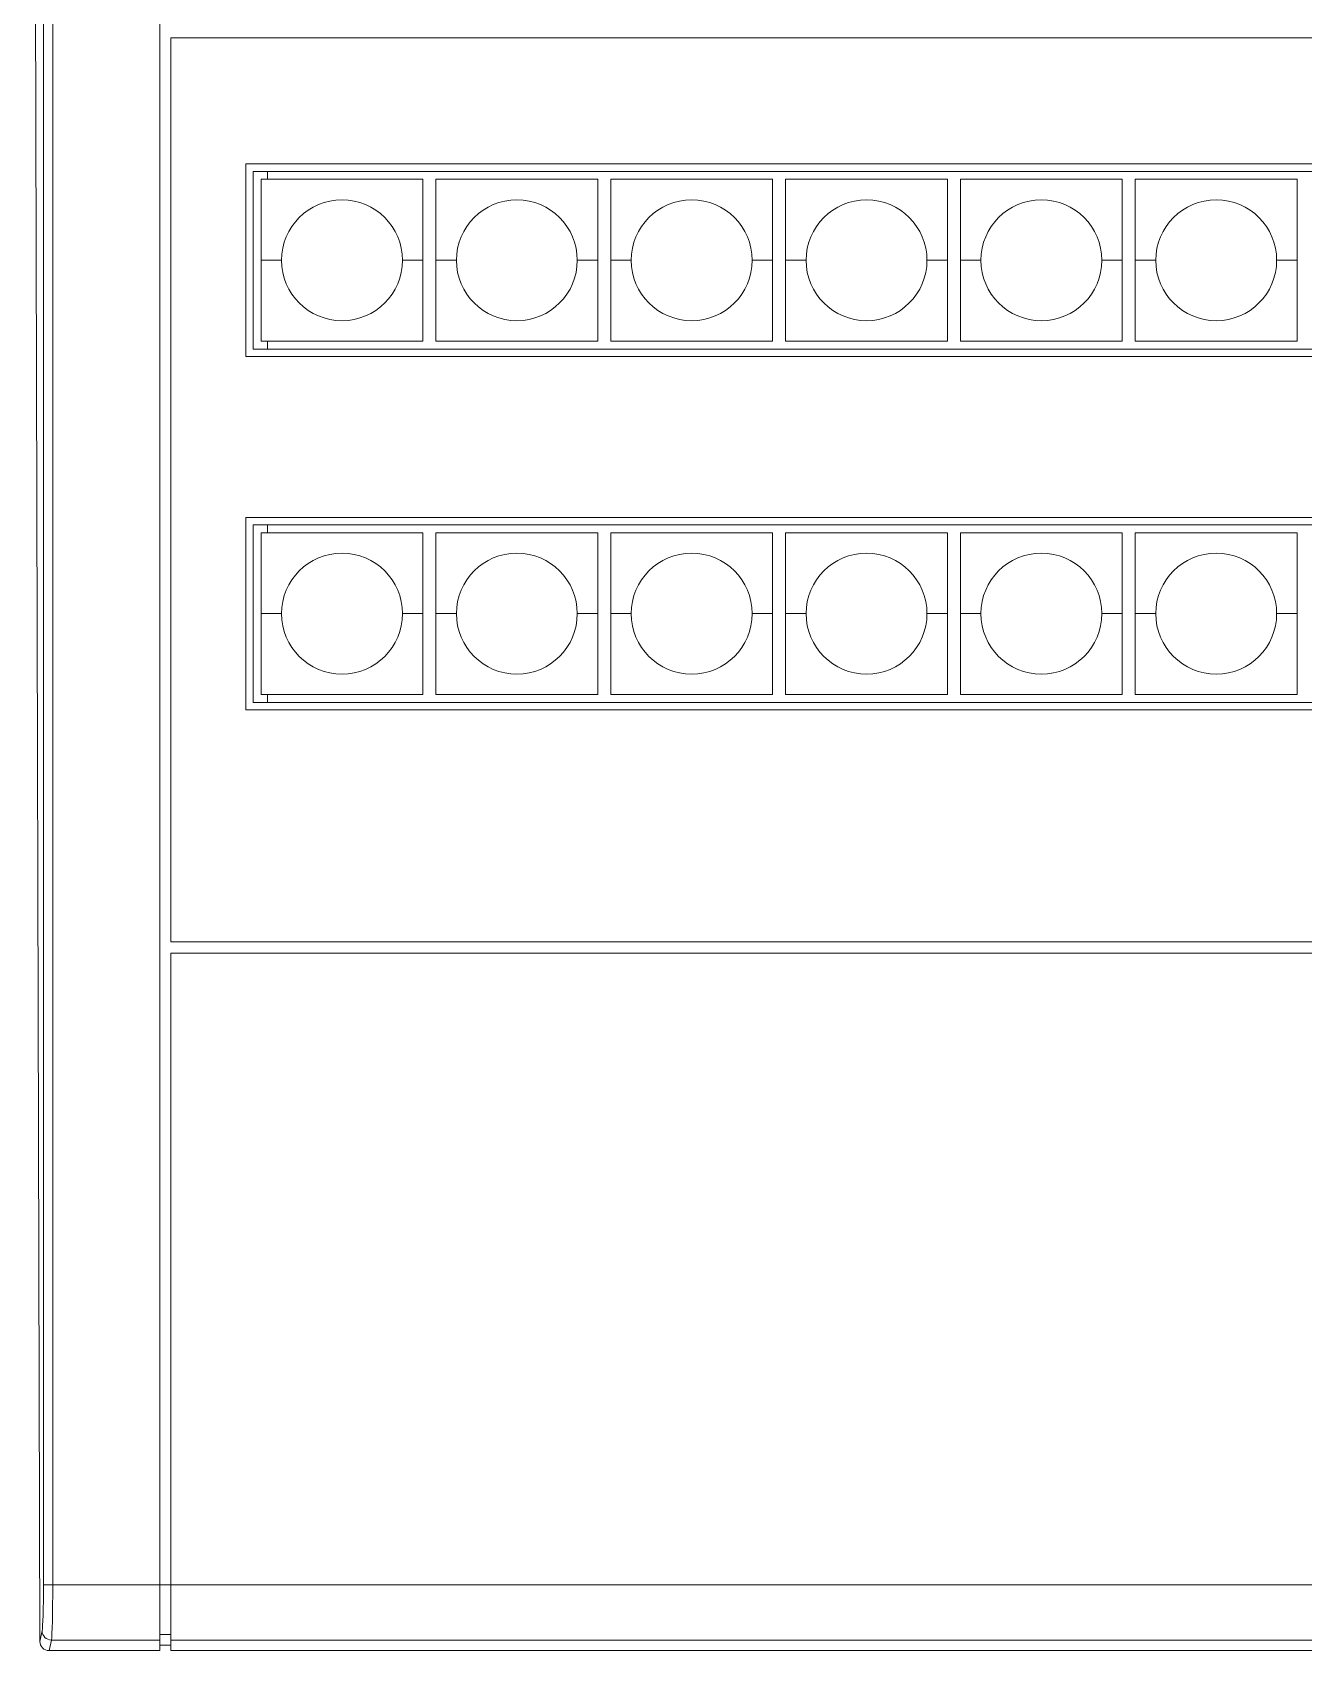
# Model space of a CAD drawing. Header units: millimetres. Extents: x 34 to 261, y 11 to 208.
# Drawn here: x 34.33 to 61.67, y 60 to 94.8 of the extents above; entities that cross this region are included whole.
import ezdxf

# ---------------------------------------------------------------- set-up
doc = ezdxf.new("R2010")
doc.units = ezdxf.units.MM

msp = doc.modelspace()

# ---------------------------------------------------------------- linework, layer by layer
at = {"color": 7, "linetype": 'Continuous', "lineweight": 15}
for p, q in [((34.4944, 60.1995), (34.3326, 122.2729)), ((34.5715, 61.4123), (34.5768, 111.2986)), ((34.7767, 111.2985), (34.7714, 61.4123)), ((37.0719, 61.4123), (37.0719, 111.2985)), ((37.3119, 94.6805), (37.3119, 75.2403)), ((37.3119, 94.6805), (89.7919, 94.6805)), ((38.9219, 91.9705), (38.9219, 87.8305)), ((88.1819, 91.9705), (38.9219, 91.9705)), ((88.0219, 91.8105), (39.0819, 91.8105)), ((39.0819, 91.8105), (39.0819, 87.9905)), ((39.3919, 91.8105), (39.3919, 91.6405)), ((39.3919, 88.1605), (39.3919, 87.9905)), ((38.9219, 87.8305), (88.1819, 87.8305)), ((39.0819, 87.9905), (88.0219, 87.9905)), ((88.1819, 84.3705), (38.9219, 84.3705)), ((38.9219, 84.3705), (38.9219, 80.2305)), ((39.0819, 84.2105), (88.0219, 84.2105)), ((39.0819, 80.3905), (39.0819, 84.2105)), ((39.3919, 84.2105), (39.3919, 84.0405)), ((88.0219, 80.3905), (39.0819, 80.3905)), ((39.3919, 80.5605), (39.3919, 80.3905)), ((38.9219, 80.2305), (88.1819, 80.2305)), ((89.7919, 75.2403), (37.3119, 75.2403)), ((37.3119, 75.0003), (117.8719, 75.0003)), ((37.3119, 75.0003), (37.3119, 61.4123)), ((34.5715, 61.4123), (34.7714, 61.4123)), ((34.7714, 61.4123), (37.0719, 61.4123)), ((37.3119, 61.4123), (37.0719, 61.4123)), ((37.0719, 61.4123), (37.0719, 60.2285)), ((37.3119, 61.4123), (117.8719, 61.4123)), ((37.3119, 60.2285), (37.3119, 61.4123)), ((34.4944, 60.1995), (34.5421, 60.4259)), ((34.742, 60.2285), (34.6939, 60.0005)), ((37.0719, 60.2285), (34.742, 60.2285)), ((37.3119, 60.3469), (37.0719, 60.3469)), ((37.0719, 60.0005), (37.0719, 60.2285)), ((117.8719, 60.2285), (37.3119, 60.2285)), ((37.3119, 60.2285), (37.3119, 60.0005)), ((37.0719, 60.0005), (34.6939, 60.0005)), ((37.0719, 60.1206), (37.3119, 60.1206)), ((117.8719, 60.0005), (37.3119, 60.0005))]:
    msp.add_line(p, q, dxfattribs=at)
for centre, radius, start, end in [((40.9919, 89.9005), 1.3, 0, 180), ((44.7519, 89.9005), 1.3, 0, 180), ((48.5119, 89.9005), 1.3, 0, 180), ((52.2719, 89.9005), 1.3, 0, 180), ((56.0319, 89.9005), 1.3, 0, 180), ((59.7919, 89.9005), 1.3, 0, 180), ((40.9919, 89.9005), 1.3, 180, 0), ((44.7519, 89.9005), 1.3, 180, 0), ((48.5119, 89.9005), 1.3, 180, 0), ((52.2719, 89.9005), 1.3, 180, 0), ((56.0319, 89.9005), 1.3, 180, 0), ((59.7919, 89.9005), 1.3, 180, 0), ((40.9919, 82.3005), 1.3, 0, 180), ((44.7519, 82.3005), 1.3, 0, 180), ((48.5119, 82.3005), 1.3, 0, 180), ((52.2719, 82.3005), 1.3, 0, 180), ((56.0319, 82.3005), 1.3, 0, 180), ((59.7919, 82.3005), 1.3, 0, 180), ((40.9919, 82.3005), 1.3, 180, 0), ((44.7519, 82.3005), 1.3, 180, 0), ((48.5119, 82.3005), 1.3, 180, 0), ((52.2719, 82.3005), 1.3, 180, 0), ((56.0319, 82.3005), 1.3, 180, 0), ((59.7919, 82.3005), 1.3, 180, 0), ((34.7421, 60.4285), 0.1999, 180.7523, 269.98573)]:
    msp.add_arc(centre, radius, start, end, dxfattribs=at)
for centre, major_axis, ratio, start_param, end_param in [((34.5365, 61.4123), (0.0001, 1), 0.0350173, 3.3061542, 4.7123927), ((34.7364, 61.4123), (0.0001, 1.2), 0.0291811, 3.3061531, 4.7123916), ((34.6945, 60.2007), (0.1365, 0.1468), 0.9969746, 2.3237878, 3.8889554)]:
    msp.add_ellipse(centre, major_axis=major_axis, ratio=ratio, start_param=start_param, end_param=end_param, dxfattribs=at)
for points, knots in [([(42.7319, 91.6405), (42.6268, 91.6405), (42.3888, 91.6405), (41.8866, 91.6405), (41.3511, 91.6405), (40.8599, 91.6405), (40.4068, 91.6405), (39.9752, 91.6405), (39.5567, 91.6405), (39.3482, 91.6405), (39.2519, 91.6405)], [0, 0, 0, 0, 0.1189242, 0.2690534, 0.406242, 0.5438102, 0.6527208, 0.7613603, 0.889886, 1, 1, 1, 1]), ([(39.2519, 91.6405), (39.2519, 91.5353), (39.2519, 91.2974), (39.2519, 90.8232), (39.2519, 90.3444), (39.2519, 90.0494), (39.2519, 89.9005)], [0, 0, 0, 0, 0.2379154, 0.5382584, 0.7670811, 1, 1, 1, 1]), ([(42.7319, 89.9005), (42.7319, 90.0534), (42.7319, 90.3588), (42.7319, 90.8174), (42.7319, 91.2456), (42.7319, 91.5142), (42.7319, 91.6218), (42.7319, 91.6405)], [0, 0, 0, 0, 0.2392959, 0.4780096, 0.7256154, 0.9522674, 1, 1, 1, 1]), ([(46.4919, 91.6405), (46.3868, 91.6405), (46.1488, 91.6405), (45.6466, 91.6405), (45.1111, 91.6405), (44.6199, 91.6405), (44.1668, 91.6405), (43.7352, 91.6405), (43.3167, 91.6405), (43.1082, 91.6405), (43.0119, 91.6405)], [0, 0, 0, 0, 0.1189242, 0.2690534, 0.406242, 0.5438102, 0.6527208, 0.7613603, 0.889886, 1, 1, 1, 1]), ([(43.0119, 91.6405), (43.0119, 91.5353), (43.0119, 91.2974), (43.0119, 90.8232), (43.0119, 90.3444), (43.0119, 90.0494), (43.0119, 89.9005)], [0, 0, 0, 0, 0.2379154, 0.5382584, 0.7670811, 1, 1, 1, 1]), ([(46.4919, 89.9005), (46.4919, 90.0534), (46.4919, 90.3588), (46.4919, 90.8174), (46.4919, 91.2456), (46.4919, 91.5142), (46.4919, 91.6218), (46.4919, 91.6405)], [0, 0, 0, 0, 0.2392959, 0.4780096, 0.7256154, 0.9522674, 1, 1, 1, 1]), ([(50.2519, 91.6405), (50.1468, 91.6405), (49.9088, 91.6405), (49.4066, 91.6405), (48.8711, 91.6405), (48.3799, 91.6405), (47.9268, 91.6405), (47.4952, 91.6405), (47.0767, 91.6405), (46.8682, 91.6405), (46.7719, 91.6405)], [0, 0, 0, 0, 0.1189242, 0.2690534, 0.406242, 0.5438102, 0.6527208, 0.7613603, 0.889886, 1, 1, 1, 1]), ([(46.7719, 91.6405), (46.7719, 91.5353), (46.7719, 91.2974), (46.7719, 90.8232), (46.7719, 90.3444), (46.7719, 90.0494), (46.7719, 89.9005)], [0, 0, 0, 0, 0.2379154, 0.5382584, 0.7670811, 1, 1, 1, 1]), ([(50.2519, 89.9005), (50.2519, 90.0534), (50.2519, 90.3588), (50.2519, 90.8174), (50.2519, 91.2456), (50.2519, 91.5142), (50.2519, 91.6218), (50.2519, 91.6405)], [0, 0, 0, 0, 0.2392959, 0.4780096, 0.7256154, 0.9522674, 1, 1, 1, 1]), ([(54.0119, 91.6405), (53.9068, 91.6405), (53.6688, 91.6405), (53.1666, 91.6405), (52.6311, 91.6405), (52.1399, 91.6405), (51.6868, 91.6405), (51.2552, 91.6405), (50.8367, 91.6405), (50.6282, 91.6405), (50.5319, 91.6405)], [0, 0, 0, 0, 0.1189242, 0.2690534, 0.406242, 0.5438102, 0.6527208, 0.7613603, 0.889886, 1, 1, 1, 1]), ([(50.5319, 91.6405), (50.5319, 91.5353), (50.5319, 91.2974), (50.5319, 90.8232), (50.5319, 90.3444), (50.5319, 90.0494), (50.5319, 89.9005)], [0, 0, 0, 0, 0.2379154, 0.5382584, 0.7670811, 1, 1, 1, 1]), ([(54.0119, 89.9005), (54.0119, 90.0534), (54.0119, 90.3588), (54.0119, 90.8174), (54.0119, 91.2456), (54.0119, 91.5142), (54.0119, 91.6218), (54.0119, 91.6405)], [0, 0, 0, 0, 0.2392959, 0.4780096, 0.7256154, 0.9522674, 1, 1, 1, 1]), ([(57.7719, 91.6405), (57.6668, 91.6405), (57.4288, 91.6405), (56.9266, 91.6405), (56.3911, 91.6405), (55.8999, 91.6405), (55.4468, 91.6405), (55.0152, 91.6405), (54.5967, 91.6405), (54.3882, 91.6405), (54.2919, 91.6405)], [0, 0, 0, 0, 0.1189242, 0.2690534, 0.406242, 0.5438102, 0.6527208, 0.7613603, 0.889886, 1, 1, 1, 1]), ([(54.2919, 91.6405), (54.2919, 91.5353), (54.2919, 91.2974), (54.2919, 90.8232), (54.2919, 90.3444), (54.2919, 90.0494), (54.2919, 89.9005)], [0, 0, 0, 0, 0.2379154, 0.5382584, 0.7670811, 1, 1, 1, 1]), ([(57.7719, 89.9005), (57.7719, 90.0534), (57.7719, 90.3588), (57.7719, 90.8174), (57.7719, 91.2456), (57.7719, 91.5142), (57.7719, 91.6218), (57.7719, 91.6405)], [0, 0, 0, 0, 0.2392959, 0.4780096, 0.7256154, 0.9522674, 1, 1, 1, 1]), ([(61.5319, 91.6405), (61.4268, 91.6405), (61.1888, 91.6405), (60.6866, 91.6405), (60.1511, 91.6405), (59.6599, 91.6405), (59.2068, 91.6405), (58.7752, 91.6405), (58.3567, 91.6405), (58.1482, 91.6405), (58.0519, 91.6405)], [0, 0, 0, 0, 0.1189242, 0.2690534, 0.406242, 0.5438102, 0.6527208, 0.7613603, 0.889886, 1, 1, 1, 1]), ([(58.0519, 91.6405), (58.0519, 91.5353), (58.0519, 91.2974), (58.0519, 90.8232), (58.0519, 90.3444), (58.0519, 90.0494), (58.0519, 89.9005)], [0, 0, 0, 0, 0.2379154, 0.5382584, 0.7670811, 1, 1, 1, 1]), ([(61.5319, 89.9005), (61.5319, 90.0534), (61.5319, 90.3588), (61.5319, 90.8174), (61.5319, 91.2456), (61.5319, 91.5142), (61.5319, 91.6218), (61.5319, 91.6405)], [0, 0, 0, 0, 0.2392959, 0.4780096, 0.7256154, 0.9522674, 1, 1, 1, 1]), ([(39.2519, 89.9005), (39.3335, 89.9005), (39.4772, 89.9005), (39.6271, 89.9005), (39.6919, 89.9005)], [0, 0, 0, 0, 0.5679473, 1, 1, 1, 1]), ([(39.2519, 89.9005), (39.2519, 89.7476), (39.2519, 89.4422), (39.2519, 88.9836), (39.2519, 88.5554), (39.2519, 88.2868), (39.2519, 88.1792), (39.2519, 88.1605)], [0, 0, 0, 0, 0.2392959, 0.4780096, 0.7256154, 0.9522674, 1, 1, 1, 1]), ([(42.2919, 89.9005), (42.3748, 89.9005), (42.5248, 89.9005), (42.6679, 89.9005), (42.7319, 89.9005)], [0, 0, 0, 0, 0.5520218, 1, 1, 1, 1]), ([(42.7319, 88.1605), (42.7319, 88.2657), (42.7319, 88.5036), (42.7319, 88.9778), (42.7319, 89.4566), (42.7319, 89.7517), (42.7319, 89.9005)], [0, 0, 0, 0, 0.2379154, 0.5382584, 0.7670811, 1, 1, 1, 1]), ([(43.0119, 89.9005), (43.0935, 89.9005), (43.2372, 89.9005), (43.3871, 89.9005), (43.4519, 89.9005)], [0, 0, 0, 0, 0.5679473, 1, 1, 1, 1]), ([(43.0119, 89.9005), (43.0119, 89.7476), (43.0119, 89.4422), (43.0119, 88.9836), (43.0119, 88.5554), (43.0119, 88.2868), (43.0119, 88.1792), (43.0119, 88.1605)], [0, 0, 0, 0, 0.2392959, 0.4780096, 0.7256154, 0.9522674, 1, 1, 1, 1]), ([(46.0519, 89.9005), (46.1348, 89.9005), (46.2848, 89.9005), (46.4279, 89.9005), (46.4919, 89.9005)], [0, 0, 0, 0, 0.5520218, 1, 1, 1, 1]), ([(46.4919, 88.1605), (46.4919, 88.2657), (46.4919, 88.5036), (46.4919, 88.9778), (46.4919, 89.4566), (46.4919, 89.7517), (46.4919, 89.9005)], [0, 0, 0, 0, 0.2379154, 0.5382584, 0.7670811, 1, 1, 1, 1]), ([(46.7719, 89.9005), (46.8535, 89.9005), (46.9972, 89.9005), (47.1471, 89.9005), (47.2119, 89.9005)], [0, 0, 0, 0, 0.5679473, 1, 1, 1, 1]), ([(46.7719, 89.9005), (46.7719, 89.7476), (46.7719, 89.4422), (46.7719, 88.9836), (46.7719, 88.5554), (46.7719, 88.2868), (46.7719, 88.1792), (46.7719, 88.1605)], [0, 0, 0, 0, 0.2392959, 0.4780096, 0.7256154, 0.9522674, 1, 1, 1, 1]), ([(49.8119, 89.9005), (49.8948, 89.9005), (50.0448, 89.9005), (50.1879, 89.9005), (50.2519, 89.9005)], [0, 0, 0, 0, 0.5520218, 1, 1, 1, 1]), ([(50.2519, 88.1605), (50.2519, 88.2657), (50.2519, 88.5036), (50.2519, 88.9778), (50.2519, 89.4566), (50.2519, 89.7517), (50.2519, 89.9005)], [0, 0, 0, 0, 0.2379154, 0.5382584, 0.7670811, 1, 1, 1, 1]), ([(50.5319, 89.9005), (50.6135, 89.9005), (50.7572, 89.9005), (50.9071, 89.9005), (50.9719, 89.9005)], [0, 0, 0, 0, 0.5679473, 1, 1, 1, 1]), ([(50.5319, 89.9005), (50.5319, 89.7476), (50.5319, 89.4422), (50.5319, 88.9836), (50.5319, 88.5554), (50.5319, 88.2868), (50.5319, 88.1792), (50.5319, 88.1605)], [0, 0, 0, 0, 0.2392959, 0.4780096, 0.7256154, 0.9522674, 1, 1, 1, 1]), ([(53.5719, 89.9005), (53.6548, 89.9005), (53.8048, 89.9005), (53.9479, 89.9005), (54.0119, 89.9005)], [0, 0, 0, 0, 0.5520218, 1, 1, 1, 1]), ([(54.0119, 88.1605), (54.0119, 88.2657), (54.0119, 88.5036), (54.0119, 88.9778), (54.0119, 89.4566), (54.0119, 89.7517), (54.0119, 89.9005)], [0, 0, 0, 0, 0.2379154, 0.5382584, 0.7670811, 1, 1, 1, 1]), ([(54.2919, 89.9005), (54.3735, 89.9005), (54.5172, 89.9005), (54.6671, 89.9005), (54.7319, 89.9005)], [0, 0, 0, 0, 0.5679473, 1, 1, 1, 1]), ([(54.2919, 89.9005), (54.2919, 89.7476), (54.2919, 89.4422), (54.2919, 88.9836), (54.2919, 88.5554), (54.2919, 88.2868), (54.2919, 88.1792), (54.2919, 88.1605)], [0, 0, 0, 0, 0.2392959, 0.4780096, 0.7256154, 0.9522674, 1, 1, 1, 1]), ([(57.3319, 89.9005), (57.4148, 89.9005), (57.5648, 89.9005), (57.7079, 89.9005), (57.7719, 89.9005)], [0, 0, 0, 0, 0.5520218, 1, 1, 1, 1]), ([(57.7719, 88.1605), (57.7719, 88.2657), (57.7719, 88.5036), (57.7719, 88.9778), (57.7719, 89.4566), (57.7719, 89.7517), (57.7719, 89.9005)], [0, 0, 0, 0, 0.2379154, 0.5382584, 0.7670811, 1, 1, 1, 1]), ([(58.0519, 89.9005), (58.1335, 89.9005), (58.2772, 89.9005), (58.4271, 89.9005), (58.4919, 89.9005)], [0, 0, 0, 0, 0.5679473, 1, 1, 1, 1]), ([(58.0519, 89.9005), (58.0519, 89.7476), (58.0519, 89.4422), (58.0519, 88.9836), (58.0519, 88.5554), (58.0519, 88.2868), (58.0519, 88.1792), (58.0519, 88.1605)], [0, 0, 0, 0, 0.2392959, 0.4780096, 0.7256154, 0.9522674, 1, 1, 1, 1]), ([(61.0919, 89.9005), (61.1748, 89.9005), (61.3248, 89.9005), (61.4679, 89.9005), (61.5319, 89.9005)], [0, 0, 0, 0, 0.5520218, 1, 1, 1, 1]), ([(61.5319, 88.1605), (61.5319, 88.2657), (61.5319, 88.5036), (61.5319, 88.9778), (61.5319, 89.4566), (61.5319, 89.7517), (61.5319, 89.9005)], [0, 0, 0, 0, 0.2379154, 0.5382584, 0.7670811, 1, 1, 1, 1]), ([(39.2519, 88.1605), (39.3571, 88.1605), (39.595, 88.1605), (40.0973, 88.1605), (40.6327, 88.1605), (41.124, 88.1605), (41.577, 88.1605), (42.0087, 88.1605), (42.4272, 88.1605), (42.6357, 88.1605), (42.7319, 88.1605)], [0, 0, 0, 0, 0.1189242, 0.2690534, 0.406242, 0.5438102, 0.6527208, 0.7613603, 0.889886, 1, 1, 1, 1]), ([(43.0119, 88.1605), (43.1171, 88.1605), (43.355, 88.1605), (43.8573, 88.1605), (44.3927, 88.1605), (44.884, 88.1605), (45.337, 88.1605), (45.7687, 88.1605), (46.1872, 88.1605), (46.3957, 88.1605), (46.4919, 88.1605)], [0, 0, 0, 0, 0.1189242, 0.2690534, 0.406242, 0.5438102, 0.6527208, 0.7613603, 0.889886, 1, 1, 1, 1]), ([(46.7719, 88.1605), (46.8771, 88.1605), (47.115, 88.1605), (47.6173, 88.1605), (48.1527, 88.1605), (48.644, 88.1605), (49.097, 88.1605), (49.5287, 88.1605), (49.9472, 88.1605), (50.1557, 88.1605), (50.2519, 88.1605)], [0, 0, 0, 0, 0.1189242, 0.2690534, 0.406242, 0.5438102, 0.6527208, 0.7613603, 0.889886, 1, 1, 1, 1]), ([(50.5319, 88.1605), (50.6371, 88.1605), (50.875, 88.1605), (51.3773, 88.1605), (51.9127, 88.1605), (52.404, 88.1605), (52.857, 88.1605), (53.2887, 88.1605), (53.7072, 88.1605), (53.9157, 88.1605), (54.0119, 88.1605)], [0, 0, 0, 0, 0.1189242, 0.2690534, 0.406242, 0.5438102, 0.6527208, 0.7613603, 0.889886, 1, 1, 1, 1]), ([(54.2919, 88.1605), (54.3971, 88.1605), (54.635, 88.1605), (55.1373, 88.1605), (55.6727, 88.1605), (56.164, 88.1605), (56.617, 88.1605), (57.0487, 88.1605), (57.4672, 88.1605), (57.6757, 88.1605), (57.7719, 88.1605)], [0, 0, 0, 0, 0.1189242, 0.2690534, 0.406242, 0.5438102, 0.6527208, 0.7613603, 0.889886, 1, 1, 1, 1]), ([(58.0519, 88.1605), (58.1571, 88.1605), (58.395, 88.1605), (58.8973, 88.1605), (59.4327, 88.1605), (59.924, 88.1605), (60.377, 88.1605), (60.8087, 88.1605), (61.2272, 88.1605), (61.4357, 88.1605), (61.5319, 88.1605)], [0, 0, 0, 0, 0.1189242, 0.2690534, 0.406242, 0.5438102, 0.6527208, 0.7613603, 0.889886, 1, 1, 1, 1]), ([(42.7319, 84.0405), (42.6268, 84.0405), (42.3888, 84.0405), (41.8866, 84.0405), (41.3511, 84.0405), (40.8599, 84.0405), (40.4068, 84.0405), (39.9752, 84.0405), (39.5567, 84.0405), (39.3482, 84.0405), (39.2519, 84.0405)], [0, 0, 0, 0, 0.1189242, 0.2690534, 0.406242, 0.5438102, 0.6527208, 0.7613603, 0.889886, 1, 1, 1, 1]), ([(39.2519, 84.0405), (39.2519, 83.9353), (39.2519, 83.6974), (39.2519, 83.2232), (39.2519, 82.7444), (39.2519, 82.4494), (39.2519, 82.3005)], [0, 0, 0, 0, 0.2379154, 0.5382584, 0.7670811, 1, 1, 1, 1]), ([(42.7319, 82.3005), (42.7319, 82.4534), (42.7319, 82.7588), (42.7319, 83.2174), (42.7319, 83.6456), (42.7319, 83.9142), (42.7319, 84.0218), (42.7319, 84.0405)], [0, 0, 0, 0, 0.2392959, 0.4780096, 0.7256154, 0.9522674, 1, 1, 1, 1]), ([(46.4919, 84.0405), (46.3868, 84.0405), (46.1488, 84.0405), (45.6466, 84.0405), (45.1111, 84.0405), (44.6199, 84.0405), (44.1668, 84.0405), (43.7352, 84.0405), (43.3167, 84.0405), (43.1082, 84.0405), (43.0119, 84.0405)], [0, 0, 0, 0, 0.1189242, 0.2690534, 0.406242, 0.5438102, 0.6527208, 0.7613603, 0.889886, 1, 1, 1, 1]), ([(43.0119, 84.0405), (43.0119, 83.9353), (43.0119, 83.6974), (43.0119, 83.2232), (43.0119, 82.7444), (43.0119, 82.4494), (43.0119, 82.3005)], [0, 0, 0, 0, 0.2379154, 0.5382584, 0.7670811, 1, 1, 1, 1]), ([(46.4919, 82.3005), (46.4919, 82.4534), (46.4919, 82.7588), (46.4919, 83.2174), (46.4919, 83.6456), (46.4919, 83.9142), (46.4919, 84.0218), (46.4919, 84.0405)], [0, 0, 0, 0, 0.2392959, 0.4780096, 0.7256154, 0.9522674, 1, 1, 1, 1]), ([(50.2519, 84.0405), (50.1468, 84.0405), (49.9088, 84.0405), (49.4066, 84.0405), (48.8711, 84.0405), (48.3799, 84.0405), (47.9268, 84.0405), (47.4952, 84.0405), (47.0767, 84.0405), (46.8682, 84.0405), (46.7719, 84.0405)], [0, 0, 0, 0, 0.1189242, 0.2690534, 0.406242, 0.5438102, 0.6527208, 0.7613603, 0.889886, 1, 1, 1, 1]), ([(46.7719, 84.0405), (46.7719, 83.9353), (46.7719, 83.6974), (46.7719, 83.2232), (46.7719, 82.7444), (46.7719, 82.4494), (46.7719, 82.3005)], [0, 0, 0, 0, 0.2379154, 0.5382584, 0.7670811, 1, 1, 1, 1]), ([(50.2519, 82.3005), (50.2519, 82.4534), (50.2519, 82.7588), (50.2519, 83.2174), (50.2519, 83.6456), (50.2519, 83.9142), (50.2519, 84.0218), (50.2519, 84.0405)], [0, 0, 0, 0, 0.2392959, 0.4780096, 0.7256154, 0.9522674, 1, 1, 1, 1]), ([(54.0119, 84.0405), (53.9068, 84.0405), (53.6688, 84.0405), (53.1666, 84.0405), (52.6311, 84.0405), (52.1399, 84.0405), (51.6868, 84.0405), (51.2552, 84.0405), (50.8367, 84.0405), (50.6282, 84.0405), (50.5319, 84.0405)], [0, 0, 0, 0, 0.1189242, 0.2690534, 0.406242, 0.5438102, 0.6527208, 0.7613603, 0.889886, 1, 1, 1, 1]), ([(50.5319, 84.0405), (50.5319, 83.9353), (50.5319, 83.6974), (50.5319, 83.2232), (50.5319, 82.7444), (50.5319, 82.4494), (50.5319, 82.3005)], [0, 0, 0, 0, 0.2379154, 0.5382584, 0.7670811, 1, 1, 1, 1]), ([(54.0119, 82.3005), (54.0119, 82.4534), (54.0119, 82.7588), (54.0119, 83.2174), (54.0119, 83.6456), (54.0119, 83.9142), (54.0119, 84.0218), (54.0119, 84.0405)], [0, 0, 0, 0, 0.2392959, 0.4780096, 0.7256154, 0.9522674, 1, 1, 1, 1]), ([(57.7719, 84.0405), (57.6668, 84.0405), (57.4288, 84.0405), (56.9266, 84.0405), (56.3911, 84.0405), (55.8999, 84.0405), (55.4468, 84.0405), (55.0152, 84.0405), (54.5967, 84.0405), (54.3882, 84.0405), (54.2919, 84.0405)], [0, 0, 0, 0, 0.1189242, 0.2690534, 0.406242, 0.5438102, 0.6527208, 0.7613603, 0.889886, 1, 1, 1, 1]), ([(54.2919, 84.0405), (54.2919, 83.9353), (54.2919, 83.6974), (54.2919, 83.2232), (54.2919, 82.7444), (54.2919, 82.4494), (54.2919, 82.3005)], [0, 0, 0, 0, 0.2379154, 0.5382584, 0.7670811, 1, 1, 1, 1]), ([(57.7719, 82.3005), (57.7719, 82.4534), (57.7719, 82.7588), (57.7719, 83.2174), (57.7719, 83.6456), (57.7719, 83.9142), (57.7719, 84.0218), (57.7719, 84.0405)], [0, 0, 0, 0, 0.2392959, 0.4780096, 0.7256154, 0.9522674, 1, 1, 1, 1]), ([(61.5319, 84.0405), (61.4268, 84.0405), (61.1888, 84.0405), (60.6866, 84.0405), (60.1511, 84.0405), (59.6599, 84.0405), (59.2068, 84.0405), (58.7752, 84.0405), (58.3567, 84.0405), (58.1482, 84.0405), (58.0519, 84.0405)], [0, 0, 0, 0, 0.1189242, 0.2690534, 0.406242, 0.5438102, 0.6527208, 0.7613603, 0.889886, 1, 1, 1, 1]), ([(58.0519, 84.0405), (58.0519, 83.9353), (58.0519, 83.6974), (58.0519, 83.2232), (58.0519, 82.7444), (58.0519, 82.4494), (58.0519, 82.3005)], [0, 0, 0, 0, 0.2379154, 0.5382584, 0.7670811, 1, 1, 1, 1]), ([(61.5319, 82.3005), (61.5319, 82.4534), (61.5319, 82.7588), (61.5319, 83.2174), (61.5319, 83.6456), (61.5319, 83.9142), (61.5319, 84.0218), (61.5319, 84.0405)], [0, 0, 0, 0, 0.2392959, 0.4780096, 0.7256154, 0.9522674, 1, 1, 1, 1]), ([(39.2519, 82.3005), (39.3335, 82.3005), (39.4772, 82.3005), (39.6271, 82.3005), (39.6919, 82.3005)], [0, 0, 0, 0, 0.5679473, 1, 1, 1, 1]), ([(39.2519, 82.3005), (39.2519, 82.1476), (39.2519, 81.8422), (39.2519, 81.3836), (39.2519, 80.9554), (39.2519, 80.6868), (39.2519, 80.5792), (39.2519, 80.5605)], [0, 0, 0, 0, 0.2392959, 0.4780096, 0.7256154, 0.9522674, 1, 1, 1, 1]), ([(42.2919, 82.3005), (42.3748, 82.3005), (42.5248, 82.3005), (42.6679, 82.3005), (42.7319, 82.3005)], [0, 0, 0, 0, 0.5520218, 1, 1, 1, 1]), ([(42.7319, 80.5605), (42.7319, 80.6657), (42.7319, 80.9036), (42.7319, 81.3778), (42.7319, 81.8566), (42.7319, 82.1517), (42.7319, 82.3005)], [0, 0, 0, 0, 0.2379154, 0.5382584, 0.7670811, 1, 1, 1, 1]), ([(43.0119, 82.3005), (43.0935, 82.3005), (43.2372, 82.3005), (43.3871, 82.3005), (43.4519, 82.3005)], [0, 0, 0, 0, 0.5679473, 1, 1, 1, 1]), ([(43.0119, 82.3005), (43.0119, 82.1476), (43.0119, 81.8422), (43.0119, 81.3836), (43.0119, 80.9554), (43.0119, 80.6868), (43.0119, 80.5792), (43.0119, 80.5605)], [0, 0, 0, 0, 0.2392959, 0.4780096, 0.7256154, 0.9522674, 1, 1, 1, 1]), ([(46.0519, 82.3005), (46.1348, 82.3005), (46.2848, 82.3005), (46.4279, 82.3005), (46.4919, 82.3005)], [0, 0, 0, 0, 0.5520218, 1, 1, 1, 1]), ([(46.4919, 80.5605), (46.4919, 80.6657), (46.4919, 80.9036), (46.4919, 81.3778), (46.4919, 81.8566), (46.4919, 82.1517), (46.4919, 82.3005)], [0, 0, 0, 0, 0.2379154, 0.5382584, 0.7670811, 1, 1, 1, 1]), ([(46.7719, 82.3005), (46.8535, 82.3005), (46.9972, 82.3005), (47.1471, 82.3005), (47.2119, 82.3005)], [0, 0, 0, 0, 0.5679473, 1, 1, 1, 1]), ([(46.7719, 82.3005), (46.7719, 82.1476), (46.7719, 81.8422), (46.7719, 81.3836), (46.7719, 80.9554), (46.7719, 80.6868), (46.7719, 80.5792), (46.7719, 80.5605)], [0, 0, 0, 0, 0.2392959, 0.4780096, 0.7256154, 0.9522674, 1, 1, 1, 1]), ([(49.8119, 82.3005), (49.8948, 82.3005), (50.0448, 82.3005), (50.1879, 82.3005), (50.2519, 82.3005)], [0, 0, 0, 0, 0.5520218, 1, 1, 1, 1]), ([(50.2519, 80.5605), (50.2519, 80.6657), (50.2519, 80.9036), (50.2519, 81.3778), (50.2519, 81.8566), (50.2519, 82.1517), (50.2519, 82.3005)], [0, 0, 0, 0, 0.2379154, 0.5382584, 0.7670811, 1, 1, 1, 1]), ([(50.5319, 82.3005), (50.6135, 82.3005), (50.7572, 82.3005), (50.9071, 82.3005), (50.9719, 82.3005)], [0, 0, 0, 0, 0.5679473, 1, 1, 1, 1]), ([(50.5319, 82.3005), (50.5319, 82.1476), (50.5319, 81.8422), (50.5319, 81.3836), (50.5319, 80.9554), (50.5319, 80.6868), (50.5319, 80.5792), (50.5319, 80.5605)], [0, 0, 0, 0, 0.2392959, 0.4780096, 0.7256154, 0.9522674, 1, 1, 1, 1]), ([(53.5719, 82.3005), (53.6548, 82.3005), (53.8048, 82.3005), (53.9479, 82.3005), (54.0119, 82.3005)], [0, 0, 0, 0, 0.5520218, 1, 1, 1, 1]), ([(54.0119, 80.5605), (54.0119, 80.6657), (54.0119, 80.9036), (54.0119, 81.3778), (54.0119, 81.8566), (54.0119, 82.1517), (54.0119, 82.3005)], [0, 0, 0, 0, 0.2379154, 0.5382584, 0.7670811, 1, 1, 1, 1]), ([(54.2919, 82.3005), (54.3735, 82.3005), (54.5172, 82.3005), (54.6671, 82.3005), (54.7319, 82.3005)], [0, 0, 0, 0, 0.5679473, 1, 1, 1, 1]), ([(54.2919, 82.3005), (54.2919, 82.1476), (54.2919, 81.8422), (54.2919, 81.3836), (54.2919, 80.9554), (54.2919, 80.6868), (54.2919, 80.5792), (54.2919, 80.5605)], [0, 0, 0, 0, 0.2392959, 0.4780096, 0.7256154, 0.9522674, 1, 1, 1, 1]), ([(57.3319, 82.3005), (57.4148, 82.3005), (57.5648, 82.3005), (57.7079, 82.3005), (57.7719, 82.3005)], [0, 0, 0, 0, 0.5520218, 1, 1, 1, 1]), ([(57.7719, 80.5605), (57.7719, 80.6657), (57.7719, 80.9036), (57.7719, 81.3778), (57.7719, 81.8566), (57.7719, 82.1517), (57.7719, 82.3005)], [0, 0, 0, 0, 0.2379154, 0.5382584, 0.7670811, 1, 1, 1, 1]), ([(58.0519, 82.3005), (58.1335, 82.3005), (58.2772, 82.3005), (58.4271, 82.3005), (58.4919, 82.3005)], [0, 0, 0, 0, 0.5679473, 1, 1, 1, 1]), ([(58.0519, 82.3005), (58.0519, 82.1476), (58.0519, 81.8422), (58.0519, 81.3836), (58.0519, 80.9554), (58.0519, 80.6868), (58.0519, 80.5792), (58.0519, 80.5605)], [0, 0, 0, 0, 0.2392959, 0.4780096, 0.7256154, 0.9522674, 1, 1, 1, 1]), ([(61.0919, 82.3005), (61.1748, 82.3005), (61.3248, 82.3005), (61.4679, 82.3005), (61.5319, 82.3005)], [0, 0, 0, 0, 0.5520218, 1, 1, 1, 1]), ([(61.5319, 80.5605), (61.5319, 80.6657), (61.5319, 80.9036), (61.5319, 81.3778), (61.5319, 81.8566), (61.5319, 82.1517), (61.5319, 82.3005)], [0, 0, 0, 0, 0.2379154, 0.5382584, 0.7670811, 1, 1, 1, 1]), ([(39.2519, 80.5605), (39.3571, 80.5605), (39.595, 80.5605), (40.0973, 80.5605), (40.6327, 80.5605), (41.124, 80.5605), (41.577, 80.5605), (42.0087, 80.5605), (42.4272, 80.5605), (42.6357, 80.5605), (42.7319, 80.5605)], [0, 0, 0, 0, 0.1189242, 0.2690534, 0.406242, 0.5438102, 0.6527208, 0.7613603, 0.889886, 1, 1, 1, 1]), ([(43.0119, 80.5605), (43.1171, 80.5605), (43.355, 80.5605), (43.8573, 80.5605), (44.3927, 80.5605), (44.884, 80.5605), (45.337, 80.5605), (45.7687, 80.5605), (46.1872, 80.5605), (46.3957, 80.5605), (46.4919, 80.5605)], [0, 0, 0, 0, 0.1189242, 0.2690534, 0.406242, 0.5438102, 0.6527208, 0.7613603, 0.889886, 1, 1, 1, 1]), ([(46.7719, 80.5605), (46.8771, 80.5605), (47.115, 80.5605), (47.6173, 80.5605), (48.1527, 80.5605), (48.644, 80.5605), (49.097, 80.5605), (49.5287, 80.5605), (49.9472, 80.5605), (50.1557, 80.5605), (50.2519, 80.5605)], [0, 0, 0, 0, 0.1189242, 0.2690534, 0.406242, 0.5438102, 0.6527208, 0.7613603, 0.889886, 1, 1, 1, 1]), ([(50.5319, 80.5605), (50.6371, 80.5605), (50.875, 80.5605), (51.3773, 80.5605), (51.9127, 80.5605), (52.404, 80.5605), (52.857, 80.5605), (53.2887, 80.5605), (53.7072, 80.5605), (53.9157, 80.5605), (54.0119, 80.5605)], [0, 0, 0, 0, 0.1189242, 0.2690534, 0.406242, 0.5438102, 0.6527208, 0.7613603, 0.889886, 1, 1, 1, 1]), ([(54.2919, 80.5605), (54.3971, 80.5605), (54.635, 80.5605), (55.1373, 80.5605), (55.6727, 80.5605), (56.164, 80.5605), (56.617, 80.5605), (57.0487, 80.5605), (57.4672, 80.5605), (57.6757, 80.5605), (57.7719, 80.5605)], [0, 0, 0, 0, 0.1189242, 0.2690534, 0.406242, 0.5438102, 0.6527208, 0.7613603, 0.889886, 1, 1, 1, 1]), ([(58.0519, 80.5605), (58.1571, 80.5605), (58.395, 80.5605), (58.8973, 80.5605), (59.4327, 80.5605), (59.924, 80.5605), (60.377, 80.5605), (60.8087, 80.5605), (61.2272, 80.5605), (61.4357, 80.5605), (61.5319, 80.5605)], [0, 0, 0, 0, 0.1189242, 0.2690534, 0.406242, 0.5438102, 0.6527208, 0.7613603, 0.889886, 1, 1, 1, 1])]:
    msp.add_open_spline(points, degree=3, knots=knots, dxfattribs=at)

doc.saveas('drawing.dxf')
